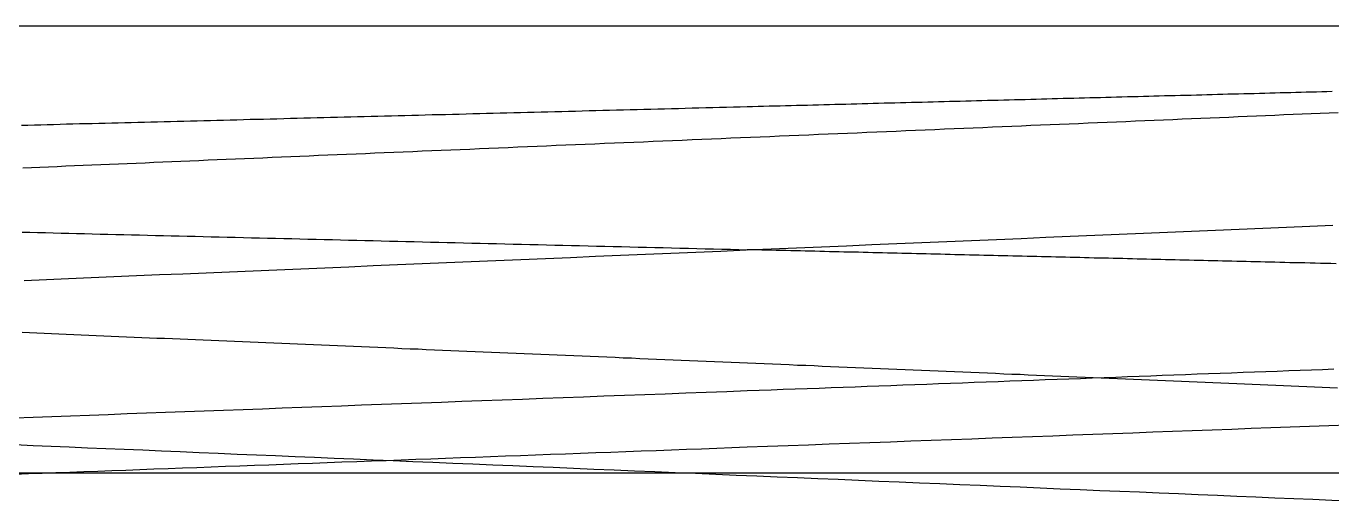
# Model space of a CAD drawing. Header units: millimetres. Extents: x 0 to 36.4, y -3.4 to 62.
# Drawn here: x 31.611 to 33.657, y 59.976 to 60.719 of the extents above; entities that cross this region are included whole.
import ezdxf

# ---------------------------------------------------------------- set-up
doc = ezdxf.new("R2010")
doc.units = ezdxf.units.MM

msp = doc.modelspace()

# ---------------------------------------------------------------- linework, layer by layer
at = {"color": 7, "linetype": 'Continuous'}
for p, q in [((32.7406, 60.7192), (29.9906, 60.7192)), ((35.4906, 60.7192), (32.7406, 60.7192)), ((33.3531, 60.6087), (33.3447, 60.6084)), ((33.3615, 60.6089), (33.3531, 60.6087)), ((33.3698, 60.6091), (33.3615, 60.6089)), ((33.3781, 60.6093), (33.3698, 60.6091)), ((33.3865, 60.6095), (33.3781, 60.6093)), ((33.3948, 60.6098), (33.3865, 60.6095)), ((33.4031, 60.61), (33.3948, 60.6098)), ((33.4114, 60.6102), (33.4031, 60.61)), ((33.4197, 60.6104), (33.4114, 60.6102)), ((33.428, 60.6106), (33.4197, 60.6104)), ((33.4363, 60.6108), (33.428, 60.6106)), ((33.4446, 60.6111), (33.4363, 60.6108)), ((33.4529, 60.6113), (33.4446, 60.6111)), ((33.4611, 60.6115), (33.4529, 60.6113)), ((33.4694, 60.6117), (33.4611, 60.6115)), ((33.4777, 60.6119), (33.4694, 60.6117)), ((33.4859, 60.6121), (33.4777, 60.6119)), ((33.4941, 60.6124), (33.4859, 60.6121)), ((33.5024, 60.6126), (33.4941, 60.6124)), ((33.5106, 60.6128), (33.5024, 60.6126)), ((33.5188, 60.613), (33.5106, 60.6128)), ((33.527, 60.6132), (33.5188, 60.613)), ((33.5352, 60.6134), (33.527, 60.6132)), ((33.5434, 60.6137), (33.5352, 60.6134)), ((33.5516, 60.6139), (33.5434, 60.6137)), ((33.5598, 60.6141), (33.5516, 60.6139)), ((33.5679, 60.6143), (33.5598, 60.6141)), ((33.5761, 60.6145), (33.5679, 60.6143)), ((33.5842, 60.6147), (33.5761, 60.6145)), ((33.5924, 60.6149), (33.5842, 60.6147)), ((33.6005, 60.6152), (33.5924, 60.6149)), ((33.6086, 60.6154), (33.6005, 60.6152)), ((33.6168, 60.6156), (33.6086, 60.6154)), ((33.6249, 60.6158), (33.6168, 60.6156)), ((33.633, 60.616), (33.6249, 60.6158)), ((33.641, 60.6162), (33.633, 60.616)), ((33.6491, 60.6164), (33.641, 60.6162)), ((33.6572, 60.6166), (33.6491, 60.6164)), ((32.5574, 60.588), (32.5467, 60.5877)), ((32.5682, 60.5882), (32.5574, 60.588)), ((32.5789, 60.5885), (32.5682, 60.5882)), ((32.5897, 60.5888), (32.5789, 60.5885)), ((32.6005, 60.5891), (32.5897, 60.5888)), ((32.6112, 60.5893), (32.6005, 60.5891)), ((32.622, 60.5896), (32.6112, 60.5893)), ((32.6328, 60.5899), (32.622, 60.5896)), ((32.6436, 60.5902), (32.6328, 60.5899)), ((32.6543, 60.5905), (32.6436, 60.5902)), ((32.6651, 60.5907), (32.6543, 60.5905)), ((32.6759, 60.591), (32.6651, 60.5907)), ((32.6867, 60.5913), (32.6759, 60.591)), ((32.6975, 60.5916), (32.6867, 60.5913)), ((32.7082, 60.5919), (32.6975, 60.5916)), ((32.719, 60.5921), (32.7082, 60.5919)), ((32.7298, 60.5924), (32.719, 60.5921)), ((32.7406, 60.5927), (32.7298, 60.5924)), ((32.7492, 60.5929), (32.7406, 60.5927)), ((32.7578, 60.5931), (32.7492, 60.5929)), ((32.7664, 60.5934), (32.7578, 60.5931)), ((32.775, 60.5936), (32.7664, 60.5934)), ((32.7836, 60.5938), (32.775, 60.5936)), ((32.7922, 60.594), (32.7836, 60.5938)), ((32.8008, 60.5943), (32.7922, 60.594)), ((32.8094, 60.5945), (32.8008, 60.5943)), ((32.818, 60.5947), (32.8094, 60.5945)), ((32.8266, 60.5949), (32.818, 60.5947)), ((32.8352, 60.5951), (32.8266, 60.5949)), ((32.8437, 60.5954), (32.8352, 60.5951)), ((32.8523, 60.5956), (32.8437, 60.5954)), ((32.8609, 60.5958), (32.8523, 60.5956)), ((32.8695, 60.596), (32.8609, 60.5958)), ((32.8781, 60.5963), (32.8695, 60.596)), ((32.8866, 60.5965), (32.8781, 60.5963)), ((32.8952, 60.5967), (32.8866, 60.5965)), ((32.9038, 60.5969), (32.8952, 60.5967)), ((32.9123, 60.5972), (32.9038, 60.5969)), ((32.9209, 60.5974), (32.9123, 60.5972)), ((32.9295, 60.5976), (32.9209, 60.5974)), ((32.938, 60.5978), (32.9295, 60.5976)), ((32.9466, 60.598), (32.938, 60.5978)), ((32.9551, 60.5983), (32.9466, 60.598)), ((32.9637, 60.5985), (32.9551, 60.5983)), ((32.9722, 60.5987), (32.9637, 60.5985)), ((32.9808, 60.5989), (32.9722, 60.5987)), ((32.9893, 60.5992), (32.9808, 60.5989)), ((32.9979, 60.5994), (32.9893, 60.5992)), ((33.0064, 60.5996), (32.9979, 60.5994)), ((33.0149, 60.5998), (33.0064, 60.5996)), ((33.0235, 60.6), (33.0149, 60.5998)), ((33.032, 60.6003), (33.0235, 60.6)), ((33.0405, 60.6005), (33.032, 60.6003)), ((33.0491, 60.6007), (33.0405, 60.6005)), ((33.0576, 60.6009), (33.0491, 60.6007)), ((33.0661, 60.6012), (33.0576, 60.6009)), ((33.0746, 60.6014), (33.0661, 60.6012)), ((33.0831, 60.6016), (33.0746, 60.6014)), ((33.0916, 60.6018), (33.0831, 60.6016)), ((33.1001, 60.602), (33.0916, 60.6018)), ((33.1086, 60.6023), (33.1001, 60.602)), ((33.1171, 60.6025), (33.1086, 60.6023)), ((33.1256, 60.6027), (33.1171, 60.6025)), ((33.1341, 60.6029), (33.1256, 60.6027)), ((33.1426, 60.6031), (33.1341, 60.6029)), ((33.151, 60.6034), (33.1426, 60.6031)), ((33.1595, 60.6036), (33.151, 60.6034)), ((33.168, 60.6038), (33.1595, 60.6036)), ((33.1764, 60.604), (33.168, 60.6038)), ((33.1849, 60.6043), (33.1764, 60.604)), ((33.1933, 60.6045), (33.1849, 60.6043)), ((33.2018, 60.6047), (33.1933, 60.6045)), ((33.2102, 60.6049), (33.2018, 60.6047)), ((33.2187, 60.6051), (33.2102, 60.6049)), ((33.2271, 60.6054), (33.2187, 60.6051)), ((33.2356, 60.6056), (33.2271, 60.6054)), ((33.244, 60.6058), (33.2356, 60.6056)), ((33.2524, 60.606), (33.244, 60.6058)), ((33.2608, 60.6062), (33.2524, 60.606)), ((33.2692, 60.6065), (33.2608, 60.6062)), ((33.2777, 60.6067), (33.2692, 60.6065)), ((33.2861, 60.6069), (33.2777, 60.6067)), ((33.2945, 60.6071), (33.2861, 60.6069)), ((33.3029, 60.6073), (33.2945, 60.6071)), ((33.3112, 60.6076), (33.3029, 60.6073)), ((33.3196, 60.6078), (33.3112, 60.6076)), ((33.328, 60.608), (33.3196, 60.6078)), ((33.3364, 60.6082), (33.328, 60.608)), ((33.3447, 60.6084), (33.3364, 60.6082)), ((31.7653, 60.5676), (31.7551, 60.5674)), ((31.7755, 60.5679), (31.7653, 60.5676)), ((31.7858, 60.5682), (31.7755, 60.5679)), ((31.796, 60.5684), (31.7858, 60.5682)), ((31.8063, 60.5687), (31.796, 60.5684)), ((31.8166, 60.5689), (31.8063, 60.5687)), ((31.8269, 60.5692), (31.8166, 60.5689)), ((31.8372, 60.5695), (31.8269, 60.5692)), ((31.8475, 60.5697), (31.8372, 60.5695)), ((31.8579, 60.57), (31.8475, 60.5697)), ((31.8682, 60.5703), (31.8579, 60.57)), ((31.8786, 60.5705), (31.8682, 60.5703)), ((31.889, 60.5708), (31.8786, 60.5705)), ((31.8994, 60.5711), (31.889, 60.5708)), ((31.9098, 60.5713), (31.8994, 60.5711)), ((31.9202, 60.5716), (31.9098, 60.5713)), ((31.9306, 60.5719), (31.9202, 60.5716)), ((31.941, 60.5721), (31.9306, 60.5719)), ((31.9515, 60.5724), (31.941, 60.5721)), ((31.9619, 60.5727), (31.9515, 60.5724)), ((31.9724, 60.5729), (31.9619, 60.5727)), ((31.9828, 60.5732), (31.9724, 60.5729)), ((31.9933, 60.5735), (31.9828, 60.5732)), ((32.0038, 60.5737), (31.9933, 60.5735)), ((32.0143, 60.574), (32.0038, 60.5737)), ((32.0248, 60.5743), (32.0143, 60.574)), ((32.0353, 60.5745), (32.0248, 60.5743)), ((32.0458, 60.5748), (32.0353, 60.5745)), ((32.0563, 60.5751), (32.0458, 60.5748)), ((32.0668, 60.5753), (32.0563, 60.5751)), ((32.0774, 60.5756), (32.0668, 60.5753)), ((32.0879, 60.5759), (32.0774, 60.5756)), ((32.0984, 60.5761), (32.0879, 60.5759)), ((32.109, 60.5764), (32.0984, 60.5761)), ((32.1196, 60.5767), (32.109, 60.5764)), ((32.1301, 60.577), (32.1196, 60.5767)), ((32.1407, 60.5772), (32.1301, 60.577)), ((32.1513, 60.5775), (32.1407, 60.5772)), ((32.1619, 60.5778), (32.1513, 60.5775)), ((32.1725, 60.578), (32.1619, 60.5778)), ((32.1831, 60.5783), (32.1725, 60.578)), ((32.1937, 60.5786), (32.1831, 60.5783)), ((32.2043, 60.5789), (32.1937, 60.5786)), ((32.2149, 60.5791), (32.2043, 60.5789)), ((32.2256, 60.5794), (32.2149, 60.5791)), ((32.2362, 60.5797), (32.2256, 60.5794)), ((32.2468, 60.58), (32.2362, 60.5797)), ((32.2575, 60.5802), (32.2468, 60.58)), ((32.2681, 60.5805), (32.2575, 60.5802)), ((32.2788, 60.5808), (32.2681, 60.5805)), ((32.2895, 60.581), (32.2788, 60.5808)), ((32.3001, 60.5813), (32.2895, 60.581)), ((32.3108, 60.5816), (32.3001, 60.5813)), ((32.3215, 60.5819), (32.3108, 60.5816)), ((32.3322, 60.5821), (32.3215, 60.5819)), ((32.3428, 60.5824), (32.3322, 60.5821)), ((32.3535, 60.5827), (32.3428, 60.5824)), ((32.3642, 60.583), (32.3535, 60.5827)), ((32.3749, 60.5832), (32.3642, 60.583)), ((32.3856, 60.5835), (32.3749, 60.5832)), ((32.3963, 60.5838), (32.3856, 60.5835)), ((32.4071, 60.5841), (32.3963, 60.5838)), ((32.4178, 60.5844), (32.4071, 60.5841)), ((32.4285, 60.5846), (32.4178, 60.5844)), ((32.4392, 60.5849), (32.4285, 60.5846)), ((32.45, 60.5852), (32.4392, 60.5849)), ((32.4607, 60.5855), (32.45, 60.5852)), ((32.4714, 60.5857), (32.4607, 60.5855)), ((32.4822, 60.586), (32.4714, 60.5857)), ((32.4929, 60.5863), (32.4822, 60.586)), ((32.5036, 60.5866), (32.4929, 60.5863)), ((32.5144, 60.5868), (32.5036, 60.5866)), ((32.5251, 60.5871), (32.5144, 60.5868)), ((32.5359, 60.5874), (32.5251, 60.5871)), ((32.5467, 60.5877), (32.5359, 60.5874)), ((33.2898, 60.5677), (33.2749, 60.567)), ((33.3046, 60.5683), (33.2898, 60.5677)), ((33.3194, 60.5689), (33.3046, 60.5683)), ((33.3342, 60.5695), (33.3194, 60.5689)), ((33.349, 60.5702), (33.3342, 60.5695)), ((33.3638, 60.5708), (33.349, 60.5702)), ((33.3785, 60.5714), (33.3638, 60.5708)), ((33.3932, 60.572), (33.3785, 60.5714)), ((33.4079, 60.5726), (33.3932, 60.572)), ((33.4225, 60.5733), (33.4079, 60.5726)), ((33.4371, 60.5739), (33.4225, 60.5733)), ((33.4517, 60.5745), (33.4371, 60.5739)), ((33.4663, 60.5751), (33.4517, 60.5745)), ((33.4808, 60.5757), (33.4663, 60.5751)), ((33.4953, 60.5763), (33.4808, 60.5757)), ((33.5098, 60.5769), (33.4953, 60.5763)), ((33.5242, 60.5775), (33.5098, 60.5769)), ((33.5386, 60.5781), (33.5242, 60.5775)), ((33.553, 60.5787), (33.5386, 60.5781)), ((33.5674, 60.5794), (33.553, 60.5787)), ((33.5817, 60.58), (33.5674, 60.5794)), ((33.596, 60.5806), (33.5817, 60.58)), ((33.6102, 60.5812), (33.596, 60.5806)), ((33.6244, 60.5818), (33.6102, 60.5812)), ((33.6386, 60.5824), (33.6244, 60.5818)), ((33.6527, 60.5829), (33.6386, 60.5824)), ((33.6668, 60.5835), (33.6527, 60.5829)), ((31.6136, 60.5638), (31.6036, 60.5636)), ((31.6236, 60.5641), (31.6136, 60.5638)), ((31.6337, 60.5643), (31.6236, 60.5641)), ((31.6437, 60.5646), (31.6337, 60.5643)), ((31.6537, 60.5648), (31.6437, 60.5646)), ((31.6638, 60.5651), (31.6537, 60.5648)), ((31.6739, 60.5654), (31.6638, 60.5651)), ((31.684, 60.5656), (31.6739, 60.5654)), ((31.6941, 60.5659), (31.684, 60.5656)), ((31.7042, 60.5661), (31.6941, 60.5659)), ((31.7144, 60.5664), (31.7042, 60.5661)), ((31.7245, 60.5666), (31.7144, 60.5664)), ((31.7347, 60.5669), (31.7245, 60.5666)), ((31.7449, 60.5671), (31.7347, 60.5669)), ((31.7551, 60.5674), (31.7449, 60.5671)), ((32.8066, 60.5473), (32.7913, 60.5467)), ((32.8218, 60.548), (32.8066, 60.5473)), ((32.8371, 60.5486), (32.8218, 60.548)), ((32.8523, 60.5492), (32.8371, 60.5486)), ((32.8675, 60.5499), (32.8523, 60.5492)), ((32.8827, 60.5505), (32.8675, 60.5499)), ((32.898, 60.5512), (32.8827, 60.5505)), ((32.9132, 60.5518), (32.898, 60.5512)), ((32.9284, 60.5525), (32.9132, 60.5518)), ((32.9436, 60.5531), (32.9284, 60.5525)), ((32.9588, 60.5537), (32.9436, 60.5531)), ((32.974, 60.5544), (32.9588, 60.5537)), ((32.9891, 60.555), (32.974, 60.5544)), ((33.0043, 60.5556), (32.9891, 60.555)), ((33.0194, 60.5563), (33.0043, 60.5556)), ((33.0346, 60.5569), (33.0194, 60.5563)), ((33.0497, 60.5576), (33.0346, 60.5569)), ((33.0648, 60.5582), (33.0497, 60.5576)), ((33.0799, 60.5588), (33.0648, 60.5582)), ((33.095, 60.5595), (33.0799, 60.5588)), ((33.1101, 60.5601), (33.095, 60.5595)), ((33.1252, 60.5607), (33.1101, 60.5601)), ((33.1402, 60.5614), (33.1252, 60.5607)), ((33.1553, 60.562), (33.1402, 60.5614)), ((33.1703, 60.5626), (33.1553, 60.562)), ((33.1853, 60.5633), (33.1703, 60.5626)), ((33.2003, 60.5639), (33.1853, 60.5633)), ((33.2152, 60.5645), (33.2003, 60.5639)), ((33.2302, 60.5652), (33.2152, 60.5645)), ((33.2451, 60.5658), (33.2302, 60.5652)), ((33.26, 60.5664), (33.2451, 60.5658)), ((33.2749, 60.567), (33.26, 60.5664)), ((32.321, 60.5269), (32.306, 60.5262)), ((32.336, 60.5275), (32.321, 60.5269)), ((32.3511, 60.5281), (32.336, 60.5275)), ((32.3661, 60.5288), (32.3511, 60.5281)), ((32.3812, 60.5294), (32.3661, 60.5288)), ((32.3962, 60.53), (32.3812, 60.5294)), ((32.4113, 60.5307), (32.3962, 60.53)), ((32.4264, 60.5313), (32.4113, 60.5307)), ((32.4415, 60.532), (32.4264, 60.5313)), ((32.4567, 60.5326), (32.4415, 60.532)), ((32.4718, 60.5332), (32.4567, 60.5326)), ((32.487, 60.5339), (32.4718, 60.5332)), ((32.5021, 60.5345), (32.487, 60.5339)), ((32.5173, 60.5351), (32.5021, 60.5345)), ((32.5325, 60.5358), (32.5173, 60.5351)), ((32.5476, 60.5364), (32.5325, 60.5358)), ((32.5628, 60.5371), (32.5476, 60.5364)), ((32.578, 60.5377), (32.5628, 60.5371)), ((32.5933, 60.5383), (32.578, 60.5377)), ((32.6085, 60.539), (32.5933, 60.5383)), ((32.6237, 60.5396), (32.6085, 60.539)), ((32.6389, 60.5403), (32.6237, 60.5396)), ((32.6542, 60.5409), (32.6389, 60.5403)), ((32.6694, 60.5415), (32.6542, 60.5409)), ((32.6846, 60.5422), (32.6694, 60.5415)), ((32.6999, 60.5428), (32.6846, 60.5422)), ((32.7151, 60.5435), (32.6999, 60.5428)), ((32.7304, 60.5441), (32.7151, 60.5435)), ((32.7456, 60.5448), (32.7304, 60.5441)), ((32.7608, 60.5454), (32.7456, 60.5448)), ((32.7761, 60.546), (32.7608, 60.5454)), ((32.7913, 60.5467), (32.7761, 60.546)), ((31.8391, 60.5066), (31.825, 60.506)), ((31.8532, 60.5072), (31.8391, 60.5066)), ((31.8674, 60.5078), (31.8532, 60.5072)), ((31.8815, 60.5084), (31.8674, 60.5078)), ((31.8958, 60.509), (31.8815, 60.5084)), ((31.91, 60.5096), (31.8958, 60.509)), ((31.9243, 60.5102), (31.91, 60.5096)), ((31.9386, 60.5108), (31.9243, 60.5102)), ((31.953, 60.5114), (31.9386, 60.5108)), ((31.9674, 60.512), (31.953, 60.5114)), ((31.9818, 60.5126), (31.9674, 60.512)), ((31.9963, 60.5132), (31.9818, 60.5126)), ((32.0108, 60.5138), (31.9963, 60.5132)), ((32.0253, 60.5144), (32.0108, 60.5138)), ((32.0398, 60.515), (32.0253, 60.5144)), ((32.0544, 60.5157), (32.0398, 60.515)), ((32.069, 60.5163), (32.0544, 60.5157)), ((32.0836, 60.5169), (32.069, 60.5163)), ((32.0983, 60.5175), (32.0836, 60.5169)), ((32.113, 60.5181), (32.0983, 60.5175)), ((32.1277, 60.5187), (32.113, 60.5181)), ((32.1424, 60.5194), (32.1277, 60.5187)), ((32.1572, 60.52), (32.1424, 60.5194)), ((32.172, 60.5206), (32.1572, 60.52)), ((32.1868, 60.5212), (32.172, 60.5206)), ((32.2016, 60.5219), (32.1868, 60.5212)), ((32.2165, 60.5225), (32.2016, 60.5219)), ((32.2314, 60.5231), (32.2165, 60.5225)), ((32.2463, 60.5237), (32.2314, 60.5231)), ((32.2612, 60.5244), (32.2463, 60.5237)), ((32.2761, 60.525), (32.2612, 60.5244)), ((32.2911, 60.5256), (32.2761, 60.525)), ((32.306, 60.5262), (32.2911, 60.5256)), ((31.6189, 60.4973), (31.6055, 60.4968)), ((31.6324, 60.4979), (31.6189, 60.4973)), ((31.6458, 60.4985), (31.6324, 60.4979)), ((31.6594, 60.499), (31.6458, 60.4985)), ((31.6729, 60.4996), (31.6594, 60.499)), ((31.6866, 60.5002), (31.6729, 60.4996)), ((31.7002, 60.5007), (31.6866, 60.5002)), ((31.7139, 60.5013), (31.7002, 60.5007)), ((31.7277, 60.5019), (31.7139, 60.5013)), ((31.7415, 60.5025), (31.7277, 60.5019)), ((31.7553, 60.5031), (31.7415, 60.5025)), ((31.7692, 60.5036), (31.7553, 60.5031)), ((31.7831, 60.5042), (31.7692, 60.5036)), ((31.797, 60.5048), (31.7831, 60.5042)), ((31.811, 60.5054), (31.797, 60.5048)), ((31.825, 60.506), (31.811, 60.5054)), ((33.6222, 60.4053), (33.5856, 60.4037)), ((33.6585, 60.4068), (33.6222, 60.4053)), ((31.6045, 60.3966), (31.6167, 60.3963)), ((31.6167, 60.3963), (31.6288, 60.396)), ((31.6288, 60.396), (31.641, 60.3957)), ((31.641, 60.3957), (31.6532, 60.3954)), ((31.6532, 60.3954), (31.6654, 60.3951)), ((31.6654, 60.3951), (31.6776, 60.3948)), ((31.6776, 60.3948), (31.6899, 60.3945)), ((31.6899, 60.3945), (31.7021, 60.3942)), ((31.7021, 60.3942), (31.7144, 60.3939)), ((31.7144, 60.3939), (31.7267, 60.3936)), ((31.7267, 60.3936), (31.739, 60.3933)), ((31.739, 60.3933), (31.7514, 60.393)), ((31.7514, 60.393), (31.7637, 60.3927)), ((31.7637, 60.3927), (31.7761, 60.3924)), ((31.7761, 60.3924), (31.7885, 60.3921)), ((31.7885, 60.3921), (31.8009, 60.3918)), ((31.8009, 60.3918), (31.8133, 60.3915)), ((31.8133, 60.3915), (31.8258, 60.3912)), ((31.8258, 60.3912), (31.8382, 60.3909)), ((31.8382, 60.3909), (31.8507, 60.3906)), ((31.8507, 60.3906), (31.8632, 60.3903)), ((31.8632, 60.3903), (31.8757, 60.39)), ((31.8757, 60.39), (31.8882, 60.3897)), ((31.8882, 60.3897), (31.9008, 60.3894)), ((31.9008, 60.3894), (31.9133, 60.3891)), ((31.9133, 60.3891), (31.9259, 60.3888)), ((31.9259, 60.3888), (31.9385, 60.3885)), ((31.9385, 60.3885), (31.9511, 60.3881)), ((31.9511, 60.3881), (31.9637, 60.3878)), ((31.9637, 60.3878), (31.9763, 60.3875)), ((31.9763, 60.3875), (31.9889, 60.3872)), ((31.9889, 60.3872), (32.0016, 60.3869)), ((32.0016, 60.3869), (32.0143, 60.3866)), ((32.0143, 60.3866), (32.0269, 60.3863)), ((32.0269, 60.3863), (32.0396, 60.386)), ((32.0396, 60.386), (32.0524, 60.3857)), ((32.0524, 60.3857), (32.0651, 60.3854)), ((32.0651, 60.3854), (32.0778, 60.3851)), ((32.0778, 60.3851), (32.0906, 60.3848)), ((32.0906, 60.3848), (32.1033, 60.3844)), ((32.1033, 60.3844), (32.1161, 60.3841)), ((32.1161, 60.3841), (32.1289, 60.3838)), ((32.1289, 60.3838), (32.1417, 60.3835)), ((32.1417, 60.3835), (32.1545, 60.3832)), ((33.1311, 60.3846), (33.0923, 60.383)), ((33.1699, 60.3862), (33.1311, 60.3846)), ((33.2085, 60.3879), (33.1699, 60.3862)), ((33.247, 60.3895), (33.2085, 60.3879)), ((33.2854, 60.3911), (33.247, 60.3895)), ((33.3236, 60.3927), (33.2854, 60.3911)), ((33.3616, 60.3943), (33.3236, 60.3927)), ((33.3995, 60.3959), (33.3616, 60.3943)), ((33.4371, 60.3975), (33.3995, 60.3959)), ((33.4746, 60.3991), (33.4371, 60.3975)), ((33.5118, 60.4006), (33.4746, 60.3991)), ((33.5488, 60.4022), (33.5118, 60.4006)), ((33.5856, 60.4037), (33.5488, 60.4022)), ((32.1545, 60.3832), (32.1673, 60.3829)), ((32.1673, 60.3829), (32.1801, 60.3826)), ((32.1801, 60.3826), (32.193, 60.3823)), ((32.193, 60.3823), (32.2058, 60.382)), ((32.2058, 60.382), (32.2187, 60.3816)), ((32.2187, 60.3816), (32.2316, 60.3813)), ((32.2316, 60.3813), (32.2445, 60.381)), ((32.2445, 60.381), (32.2574, 60.3807)), ((32.2574, 60.3807), (32.2703, 60.3804)), ((32.2703, 60.3804), (32.2832, 60.3801)), ((32.2832, 60.3801), (32.2961, 60.3798)), ((32.2961, 60.3798), (32.3091, 60.3795)), ((32.3091, 60.3795), (32.322, 60.3791)), ((32.322, 60.3791), (32.335, 60.3788)), ((32.335, 60.3788), (32.348, 60.3785)), ((32.348, 60.3785), (32.3609, 60.3782)), ((32.3609, 60.3782), (32.3739, 60.3779)), ((32.3739, 60.3779), (32.3869, 60.3776)), ((32.3869, 60.3776), (32.3999, 60.3773)), ((32.3999, 60.3773), (32.413, 60.3769)), ((32.413, 60.3769), (32.426, 60.3766)), ((32.426, 60.3766), (32.439, 60.3763)), ((32.439, 60.3763), (32.452, 60.376)), ((32.452, 60.376), (32.4651, 60.3757)), ((32.4651, 60.3757), (32.4781, 60.3754)), ((32.4781, 60.3754), (32.4912, 60.3751)), ((32.4912, 60.3751), (32.5043, 60.3747)), ((32.5043, 60.3747), (32.5174, 60.3744)), ((32.5174, 60.3744), (32.5304, 60.3741)), ((32.5304, 60.3741), (32.5435, 60.3738)), ((32.5435, 60.3738), (32.5566, 60.3735)), ((32.5566, 60.3735), (32.5697, 60.3732)), ((32.5697, 60.3732), (32.5828, 60.3728)), ((32.6209, 60.3631), (32.5815, 60.3615)), ((32.5828, 60.3728), (32.596, 60.3725)), ((32.596, 60.3725), (32.6091, 60.3722)), ((32.6091, 60.3722), (32.6222, 60.3719)), ((32.6602, 60.3648), (32.6209, 60.3631)), ((32.6222, 60.3719), (32.6353, 60.3716)), ((32.6353, 60.3716), (32.6485, 60.3713)), ((32.6485, 60.3713), (32.6616, 60.3709)), ((32.6996, 60.3664), (32.6602, 60.3648)), ((32.6616, 60.3709), (32.6748, 60.3706)), ((32.6748, 60.3706), (32.6879, 60.3703)), ((32.6879, 60.3703), (32.7011, 60.37)), ((32.739, 60.3681), (32.6996, 60.3664)), ((32.7011, 60.37), (32.7143, 60.3697)), ((32.7143, 60.3697), (32.7274, 60.3694)), ((32.7274, 60.3694), (32.7406, 60.369)), ((32.7784, 60.3697), (32.739, 60.3681)), ((32.7482, 60.3689), (32.7406, 60.369)), ((32.7558, 60.3687), (32.7482, 60.3689)), ((32.7634, 60.3685), (32.7558, 60.3687)), ((32.7709, 60.3683), (32.7634, 60.3685)), ((32.7785, 60.3681), (32.7709, 60.3683)), ((32.8178, 60.3714), (32.7784, 60.3697)), ((32.7861, 60.3679), (32.7785, 60.3681)), ((32.7937, 60.3678), (32.7861, 60.3679)), ((32.8013, 60.3676), (32.7937, 60.3678)), ((32.8089, 60.3674), (32.8013, 60.3676)), ((32.8165, 60.3672), (32.8089, 60.3674)), ((32.824, 60.367), (32.8165, 60.3672)), ((32.8572, 60.3731), (32.8178, 60.3714)), ((32.8316, 60.3669), (32.824, 60.367)), ((32.8392, 60.3667), (32.8316, 60.3669)), ((32.8468, 60.3665), (32.8392, 60.3667)), ((32.8544, 60.3663), (32.8468, 60.3665)), ((32.8619, 60.3661), (32.8544, 60.3663)), ((32.8965, 60.3747), (32.8572, 60.3731)), ((32.8695, 60.3659), (32.8619, 60.3661)), ((32.8771, 60.3658), (32.8695, 60.3659)), ((32.8847, 60.3656), (32.8771, 60.3658)), ((32.8923, 60.3654), (32.8847, 60.3656)), ((32.8998, 60.3652), (32.8923, 60.3654)), ((32.9358, 60.3764), (32.8965, 60.3747)), ((32.9074, 60.365), (32.8998, 60.3652)), ((32.915, 60.3649), (32.9074, 60.365)), ((32.9226, 60.3647), (32.915, 60.3649)), ((32.9301, 60.3645), (32.9226, 60.3647)), ((32.9377, 60.3643), (32.9301, 60.3645)), ((32.975, 60.378), (32.9358, 60.3764)), ((32.9453, 60.3641), (32.9377, 60.3643)), ((32.9528, 60.3639), (32.9453, 60.3641)), ((32.9604, 60.3638), (32.9528, 60.3639)), ((32.968, 60.3636), (32.9604, 60.3638)), ((32.9755, 60.3634), (32.968, 60.3636)), ((33.0142, 60.3797), (32.975, 60.378)), ((32.9831, 60.3632), (32.9755, 60.3634)), ((32.9907, 60.363), (32.9831, 60.3632)), ((32.9982, 60.3629), (32.9907, 60.363)), ((33.0058, 60.3627), (32.9982, 60.3629)), ((33.0533, 60.3813), (33.0142, 60.3797)), ((33.0923, 60.383), (33.0533, 60.3813)), ((32.1546, 60.3435), (32.1165, 60.3419)), ((32.1927, 60.3451), (32.1546, 60.3435)), ((32.2311, 60.3467), (32.1927, 60.3451)), ((32.2696, 60.3483), (32.2311, 60.3467)), ((32.3082, 60.35), (32.2696, 60.3483)), ((32.347, 60.3516), (32.3082, 60.35)), ((32.3858, 60.3532), (32.347, 60.3516)), ((32.4248, 60.3549), (32.3858, 60.3532)), ((32.4639, 60.3565), (32.4248, 60.3549)), ((32.503, 60.3582), (32.4639, 60.3565)), ((32.5423, 60.3598), (32.503, 60.3582)), ((32.5815, 60.3615), (32.5423, 60.3598)), ((33.0134, 60.3625), (33.0058, 60.3627)), ((33.0209, 60.3623), (33.0134, 60.3625)), ((33.0285, 60.3621), (33.0209, 60.3623)), ((33.036, 60.362), (33.0285, 60.3621)), ((33.0436, 60.3618), (33.036, 60.362)), ((33.0511, 60.3616), (33.0436, 60.3618)), ((33.0587, 60.3614), (33.0511, 60.3616)), ((33.0662, 60.3612), (33.0587, 60.3614)), ((33.0738, 60.3611), (33.0662, 60.3612)), ((33.0813, 60.3609), (33.0738, 60.3611)), ((33.0889, 60.3607), (33.0813, 60.3609)), ((33.0964, 60.3605), (33.0889, 60.3607)), ((33.104, 60.3603), (33.0964, 60.3605)), ((33.1115, 60.3601), (33.104, 60.3603)), ((33.119, 60.36), (33.1115, 60.3601)), ((33.1266, 60.3598), (33.119, 60.36)), ((33.1341, 60.3596), (33.1266, 60.3598)), ((33.1416, 60.3594), (33.1341, 60.3596)), ((33.1492, 60.3592), (33.1416, 60.3594)), ((33.1567, 60.3591), (33.1492, 60.3592)), ((33.1642, 60.3589), (33.1567, 60.3591)), ((33.1717, 60.3587), (33.1642, 60.3589)), ((33.1793, 60.3585), (33.1717, 60.3587)), ((33.1868, 60.3583), (33.1793, 60.3585)), ((33.1943, 60.3582), (33.1868, 60.3583)), ((33.2018, 60.358), (33.1943, 60.3582)), ((33.2093, 60.3578), (33.2018, 60.358)), ((33.2168, 60.3576), (33.2093, 60.3578)), ((33.2244, 60.3575), (33.2168, 60.3576)), ((33.2319, 60.3573), (33.2244, 60.3575)), ((33.2394, 60.3571), (33.2319, 60.3573)), ((33.2469, 60.3569), (33.2394, 60.3571)), ((33.2544, 60.3567), (33.2469, 60.3569)), ((33.2619, 60.3566), (33.2544, 60.3567)), ((33.2694, 60.3564), (33.2619, 60.3566)), ((33.2768, 60.3562), (33.2694, 60.3564)), ((33.2843, 60.356), (33.2768, 60.3562)), ((33.2918, 60.3558), (33.2843, 60.356)), ((33.2993, 60.3557), (33.2918, 60.3558)), ((33.3068, 60.3555), (33.2993, 60.3557)), ((33.3143, 60.3553), (33.3068, 60.3555)), ((33.3217, 60.3551), (33.3143, 60.3553)), ((33.3292, 60.355), (33.3217, 60.3551)), ((33.3367, 60.3548), (33.3292, 60.355)), ((33.3442, 60.3546), (33.3367, 60.3548)), ((33.3516, 60.3544), (33.3442, 60.3546)), ((33.3591, 60.3542), (33.3516, 60.3544)), ((33.3665, 60.3541), (33.3591, 60.3542)), ((33.374, 60.3539), (33.3665, 60.3541)), ((33.3815, 60.3537), (33.374, 60.3539)), ((33.3889, 60.3535), (33.3815, 60.3537)), ((33.3963, 60.3534), (33.3889, 60.3535)), ((33.4038, 60.3532), (33.3963, 60.3534)), ((33.4112, 60.353), (33.4038, 60.3532)), ((33.4187, 60.3528), (33.4112, 60.353)), ((33.4261, 60.3526), (33.4187, 60.3528)), ((33.4335, 60.3525), (33.4261, 60.3526)), ((33.441, 60.3523), (33.4335, 60.3525)), ((33.4484, 60.3521), (33.441, 60.3523)), ((33.4558, 60.3519), (33.4484, 60.3521)), ((33.4632, 60.3518), (33.4558, 60.3519)), ((33.4706, 60.3516), (33.4632, 60.3518)), ((33.4781, 60.3514), (33.4706, 60.3516)), ((33.4855, 60.3512), (33.4781, 60.3514)), ((33.4929, 60.3511), (33.4855, 60.3512)), ((33.5003, 60.3509), (33.4929, 60.3511)), ((33.5077, 60.3507), (33.5003, 60.3509)), ((33.5151, 60.3505), (33.5077, 60.3507)), ((33.5225, 60.3504), (33.5151, 60.3505)), ((33.5298, 60.3502), (33.5225, 60.3504)), ((33.5373, 60.35), (33.5298, 60.3502)), ((33.5448, 60.3498), (33.5373, 60.35)), ((33.5523, 60.3496), (33.5448, 60.3498)), ((33.5599, 60.3495), (33.5523, 60.3496)), ((33.5676, 60.3493), (33.5599, 60.3495)), ((33.5753, 60.3491), (33.5676, 60.3493)), ((33.5831, 60.3489), (33.5753, 60.3491)), ((33.5909, 60.3487), (33.5831, 60.3489)), ((33.5988, 60.3485), (33.5909, 60.3487)), ((33.6067, 60.3484), (33.5988, 60.3485)), ((33.6147, 60.3482), (33.6067, 60.3484)), ((33.6228, 60.348), (33.6147, 60.3482)), ((33.6309, 60.3478), (33.6228, 60.348)), ((33.639, 60.3476), (33.6309, 60.3478)), ((33.6473, 60.3474), (33.639, 60.3476)), ((33.6555, 60.3472), (33.6473, 60.3474)), ((33.6638, 60.347), (33.6555, 60.3472)), ((31.6773, 60.3234), (31.6424, 60.3219)), ((31.7125, 60.3249), (31.6773, 60.3234)), ((31.748, 60.3264), (31.7125, 60.3249)), ((31.7838, 60.3279), (31.748, 60.3264)), ((31.8198, 60.3294), (31.7838, 60.3279)), ((31.8561, 60.3309), (31.8198, 60.3294)), ((31.8926, 60.3325), (31.8561, 60.3309)), ((31.9294, 60.334), (31.8926, 60.3325)), ((31.9664, 60.3356), (31.9294, 60.334)), ((32.0036, 60.3371), (31.9664, 60.3356)), ((32.0411, 60.3387), (32.0036, 60.3371)), ((32.0787, 60.3403), (32.0411, 60.3387)), ((32.1165, 60.3419), (32.0787, 60.3403)), ((31.6424, 60.3219), (31.6078, 60.3205)), ((31.6043, 60.2396), (31.6158, 60.2391)), ((31.6158, 60.2391), (31.6273, 60.2386)), ((31.6273, 60.2386), (31.6389, 60.2382)), ((31.6389, 60.2382), (31.6504, 60.2377)), ((31.6504, 60.2377), (31.6621, 60.2372)), ((31.6621, 60.2372), (31.6737, 60.2367)), ((31.6737, 60.2367), (31.6854, 60.2362)), ((31.6854, 60.2362), (31.6971, 60.2357)), ((31.6971, 60.2357), (31.7088, 60.2352)), ((31.7088, 60.2352), (31.7206, 60.2347)), ((31.7206, 60.2347), (31.7324, 60.2342)), ((31.7324, 60.2342), (31.7442, 60.2337)), ((31.7442, 60.2337), (31.7561, 60.2332)), ((31.7561, 60.2332), (31.768, 60.2327)), ((31.768, 60.2327), (31.7799, 60.2322)), ((31.7799, 60.2322), (31.7918, 60.2317)), ((31.7918, 60.2317), (31.8038, 60.2312)), ((31.8038, 60.2312), (31.8158, 60.2307)), ((31.8158, 60.2307), (31.8278, 60.2302)), ((31.8278, 60.2302), (31.8399, 60.2297)), ((31.8399, 60.2297), (31.852, 60.2292)), ((31.852, 60.2292), (31.8641, 60.2287)), ((31.8641, 60.2287), (31.8762, 60.2282)), ((31.8762, 60.2282), (31.8884, 60.2276)), ((31.8884, 60.2276), (31.9006, 60.2271)), ((31.9006, 60.2271), (31.9128, 60.2266)), ((31.9128, 60.2266), (31.925, 60.2261)), ((31.925, 60.2261), (31.9373, 60.2256)), ((31.9373, 60.2256), (31.9496, 60.2251)), ((31.9496, 60.2251), (31.9619, 60.2246)), ((31.9619, 60.2246), (31.9742, 60.224)), ((31.9742, 60.224), (31.9865, 60.2235)), ((31.9865, 60.2235), (31.9989, 60.223)), ((31.9989, 60.223), (32.0113, 60.2225)), ((32.0113, 60.2225), (32.0237, 60.2219)), ((32.0237, 60.2219), (32.0362, 60.2214)), ((32.0362, 60.2214), (32.0486, 60.2209)), ((32.0486, 60.2209), (32.0611, 60.2204)), ((32.0611, 60.2204), (32.0736, 60.2198)), ((32.0736, 60.2198), (32.0861, 60.2193)), ((32.0861, 60.2193), (32.0987, 60.2188)), ((32.0987, 60.2188), (32.1112, 60.2183)), ((32.1112, 60.2183), (32.1238, 60.2177)), ((32.1238, 60.2177), (32.1364, 60.2172)), ((32.1364, 60.2172), (32.149, 60.2167)), ((32.149, 60.2167), (32.1616, 60.2161)), ((32.1616, 60.2161), (32.1743, 60.2156)), ((32.1743, 60.2156), (32.1869, 60.2151)), ((32.1869, 60.2151), (32.1996, 60.2145)), ((32.1996, 60.2145), (32.2123, 60.214)), ((32.2123, 60.214), (32.225, 60.2135)), ((32.225, 60.2135), (32.2377, 60.2129)), ((32.2377, 60.2129), (32.2504, 60.2124)), ((32.2504, 60.2124), (32.2632, 60.2119)), ((32.2632, 60.2119), (32.276, 60.2113)), ((32.276, 60.2113), (32.2887, 60.2108)), ((32.2887, 60.2108), (32.3015, 60.2103)), ((32.3015, 60.2103), (32.3143, 60.2097)), ((32.3143, 60.2097), (32.3271, 60.2092)), ((32.3271, 60.2092), (32.34, 60.2086)), ((32.34, 60.2086), (32.3528, 60.2081)), ((32.3528, 60.2081), (32.3657, 60.2076)), ((32.3657, 60.2076), (32.3785, 60.207)), ((32.3785, 60.207), (32.3914, 60.2065)), ((32.3914, 60.2065), (32.4043, 60.2059)), ((32.4043, 60.2059), (32.4172, 60.2054)), ((32.4172, 60.2054), (32.4301, 60.2048)), ((32.4301, 60.2048), (32.443, 60.2043)), ((32.443, 60.2043), (32.4559, 60.2038)), ((32.4559, 60.2038), (32.4688, 60.2032)), ((32.4688, 60.2032), (32.4818, 60.2027)), ((32.4818, 60.2027), (32.4947, 60.2021)), ((32.4947, 60.2021), (32.5076, 60.2016)), ((32.5076, 60.2016), (32.5206, 60.201)), ((32.5206, 60.201), (32.5336, 60.2005)), ((32.5336, 60.2005), (32.5465, 60.1999)), ((32.5465, 60.1999), (32.5595, 60.1994)), ((32.5595, 60.1994), (32.5725, 60.1988)), ((32.5725, 60.1988), (32.5854, 60.1983)), ((32.5854, 60.1983), (32.5984, 60.1978)), ((32.5984, 60.1978), (32.6114, 60.1972)), ((32.6114, 60.1972), (32.6244, 60.1967)), ((32.6244, 60.1967), (32.6374, 60.1961)), ((32.6374, 60.1961), (32.6504, 60.1956)), ((32.6504, 60.1956), (32.6634, 60.195)), ((32.6634, 60.195), (32.6764, 60.1945)), ((32.6764, 60.1945), (32.6894, 60.1939)), ((32.6894, 60.1939), (32.7024, 60.1934)), ((32.7024, 60.1934), (32.7154, 60.1928)), ((32.7154, 60.1928), (32.7284, 60.1923)), ((32.7284, 60.1923), (32.7414, 60.1917)), ((32.7414, 60.1917), (32.7544, 60.1912)), ((32.7544, 60.1912), (32.7675, 60.1906)), ((32.7675, 60.1906), (32.7805, 60.1901)), ((32.7805, 60.1901), (32.7935, 60.1895)), ((32.7935, 60.1895), (32.8065, 60.189)), ((32.8065, 60.189), (32.8195, 60.1884)), ((32.8195, 60.1884), (32.8325, 60.1879)), ((32.8325, 60.1879), (32.8455, 60.1874)), ((32.8455, 60.1874), (32.8584, 60.1868)), ((32.8584, 60.1868), (32.8714, 60.1863)), ((32.8714, 60.1863), (32.8844, 60.1857)), ((32.8844, 60.1857), (32.8974, 60.1852)), ((32.8974, 60.1852), (32.9104, 60.1846)), ((32.9104, 60.1846), (32.9233, 60.1841)), ((32.9233, 60.1841), (32.9363, 60.1835)), ((32.9363, 60.1835), (32.9493, 60.183)), ((32.9493, 60.183), (32.9622, 60.1824)), ((32.9622, 60.1824), (32.9751, 60.1819)), ((32.9751, 60.1819), (32.9881, 60.1813)), ((32.9881, 60.1813), (33.001, 60.1808)), ((33.001, 60.1808), (33.0139, 60.1803)), ((33.0139, 60.1803), (33.0268, 60.1797)), ((33.0268, 60.1797), (33.0398, 60.1792)), ((33.0398, 60.1792), (33.0526, 60.1786)), ((33.5892, 60.1791), (33.5714, 60.1784)), ((33.607, 60.1798), (33.5892, 60.1791)), ((33.6248, 60.1804), (33.607, 60.1798)), ((33.6424, 60.1811), (33.6248, 60.1804)), ((33.6601, 60.1817), (33.6424, 60.1811)), ((33.0406, 60.1588), (33.022, 60.1581)), ((33.0593, 60.1595), (33.0406, 60.1588)), ((33.0526, 60.1786), (33.0655, 60.1781)), ((33.0779, 60.1602), (33.0593, 60.1595)), ((33.0655, 60.1781), (33.0784, 60.1775)), ((33.0965, 60.1609), (33.0779, 60.1602)), ((33.0784, 60.1775), (33.0913, 60.177)), ((33.0913, 60.177), (33.1041, 60.1765)), ((33.1151, 60.1615), (33.0965, 60.1609)), ((33.1041, 60.1765), (33.117, 60.1759)), ((33.1337, 60.1622), (33.1151, 60.1615)), ((33.117, 60.1759), (33.1298, 60.1754)), ((33.1298, 60.1754), (33.1426, 60.1748)), ((33.1523, 60.1629), (33.1337, 60.1622)), ((33.1426, 60.1748), (33.1554, 60.1743)), ((33.1708, 60.1636), (33.1523, 60.1629)), ((33.1554, 60.1743), (33.1682, 60.1738)), ((33.1682, 60.1738), (33.181, 60.1732)), ((33.1893, 60.1643), (33.1708, 60.1636)), ((33.181, 60.1732), (33.1938, 60.1727)), ((33.2078, 60.165), (33.1893, 60.1643)), ((33.1938, 60.1727), (33.2065, 60.1722)), ((33.2065, 60.1722), (33.2193, 60.1716)), ((33.2262, 60.1657), (33.2078, 60.165)), ((33.2193, 60.1716), (33.232, 60.1711)), ((33.2447, 60.1663), (33.2262, 60.1657)), ((33.232, 60.1711), (33.2447, 60.1705)), ((33.2447, 60.1705), (33.2574, 60.17)), ((33.2631, 60.167), (33.2447, 60.1663)), ((33.2574, 60.17), (33.2701, 60.1695)), ((33.2815, 60.1677), (33.2631, 60.167)), ((33.2701, 60.1695), (33.2828, 60.1689)), ((33.2998, 60.1684), (33.2815, 60.1677)), ((33.2828, 60.1689), (33.2954, 60.1684)), ((33.2954, 60.1684), (33.3081, 60.1679)), ((33.3182, 60.1691), (33.2998, 60.1684)), ((33.3081, 60.1679), (33.3207, 60.1673)), ((33.3365, 60.1697), (33.3182, 60.1691)), ((33.3207, 60.1673), (33.3333, 60.1668)), ((33.3333, 60.1668), (33.3459, 60.1663)), ((33.3547, 60.1704), (33.3365, 60.1697)), ((33.3459, 60.1663), (33.3584, 60.1658)), ((33.373, 60.1711), (33.3547, 60.1704)), ((33.3584, 60.1658), (33.371, 60.1652)), ((33.371, 60.1652), (33.3835, 60.1647)), ((33.3912, 60.1718), (33.373, 60.1711)), ((33.3835, 60.1647), (33.396, 60.1642)), ((33.4094, 60.1724), (33.3912, 60.1718)), ((33.396, 60.1642), (33.4085, 60.1636)), ((33.4085, 60.1636), (33.421, 60.1631)), ((33.4275, 60.1731), (33.4094, 60.1724)), ((33.421, 60.1631), (33.4334, 60.1626)), ((33.4456, 60.1738), (33.4275, 60.1731)), ((33.4334, 60.1626), (33.4459, 60.1621)), ((33.4637, 60.1745), (33.4456, 60.1738)), ((33.4459, 60.1621), (33.4583, 60.1616)), ((33.4583, 60.1616), (33.4706, 60.161)), ((33.4818, 60.1751), (33.4637, 60.1745)), ((33.4706, 60.161), (33.483, 60.1605)), ((33.4998, 60.1758), (33.4818, 60.1751)), ((33.483, 60.1605), (33.4954, 60.16)), ((33.4954, 60.16), (33.5077, 60.1595)), ((33.5177, 60.1765), (33.4998, 60.1758)), ((33.5077, 60.1595), (33.52, 60.159)), ((33.5357, 60.1771), (33.5177, 60.1765)), ((33.52, 60.159), (33.5322, 60.1584)), ((33.5322, 60.1584), (33.5445, 60.1579)), ((33.5536, 60.1778), (33.5357, 60.1771)), ((33.5714, 60.1784), (33.5536, 60.1778)), ((32.4842, 60.1382), (32.4523, 60.137)), ((32.5162, 60.1394), (32.4842, 60.1382)), ((32.5482, 60.1405), (32.5162, 60.1394)), ((32.5802, 60.1417), (32.5482, 60.1405)), ((32.6122, 60.1429), (32.5802, 60.1417)), ((32.6443, 60.1441), (32.6122, 60.1429)), ((32.6764, 60.1453), (32.6443, 60.1441)), ((32.7085, 60.1465), (32.6764, 60.1453)), ((32.7406, 60.1477), (32.7085, 60.1465)), ((32.7594, 60.1484), (32.7406, 60.1477)), ((32.7782, 60.1491), (32.7594, 60.1484)), ((32.797, 60.1498), (32.7782, 60.1491)), ((32.8158, 60.1505), (32.797, 60.1498)), ((32.8346, 60.1512), (32.8158, 60.1505)), ((32.8534, 60.1518), (32.8346, 60.1512)), ((32.8722, 60.1525), (32.8534, 60.1518)), ((32.8909, 60.1532), (32.8722, 60.1525)), ((32.9097, 60.1539), (32.8909, 60.1532)), ((32.9285, 60.1546), (32.9097, 60.1539)), ((32.9472, 60.1553), (32.9285, 60.1546)), ((32.9659, 60.156), (32.9472, 60.1553)), ((32.9846, 60.1567), (32.9659, 60.156)), ((33.0033, 60.1574), (32.9846, 60.1567)), ((33.022, 60.1581), (33.0033, 60.1574)), ((33.5445, 60.1579), (33.5567, 60.1574)), ((33.5567, 60.1574), (33.5689, 60.1569)), ((33.5689, 60.1569), (33.5811, 60.1564)), ((33.5811, 60.1564), (33.5932, 60.1559)), ((33.5932, 60.1559), (33.6053, 60.1554)), ((33.6053, 60.1554), (33.6174, 60.1549)), ((33.6174, 60.1549), (33.6295, 60.1543)), ((33.6295, 60.1543), (33.6415, 60.1538)), ((33.6415, 60.1538), (33.6535, 60.1533)), ((33.6535, 60.1533), (33.6655, 60.1528)), ((31.9506, 60.1184), (31.9201, 60.1173)), ((31.9813, 60.1195), (31.9506, 60.1184)), ((32.0121, 60.1207), (31.9813, 60.1195)), ((32.043, 60.1218), (32.0121, 60.1207)), ((32.0739, 60.123), (32.043, 60.1218)), ((32.105, 60.1241), (32.0739, 60.123)), ((32.1362, 60.1253), (32.105, 60.1241)), ((32.1675, 60.1264), (32.1362, 60.1253)), ((32.1988, 60.1276), (32.1675, 60.1264)), ((32.2303, 60.1288), (32.1988, 60.1276)), ((32.2618, 60.1299), (32.2303, 60.1288)), ((32.2934, 60.1311), (32.2618, 60.1299)), ((32.325, 60.1323), (32.2934, 60.1311)), ((32.3568, 60.1335), (32.325, 60.1323)), ((32.3885, 60.1346), (32.3568, 60.1335)), ((32.4204, 60.1358), (32.3885, 60.1346)), ((32.4523, 60.137), (32.4204, 60.1358)), ((31.6219, 60.1062), (31.5929, 60.1052)), ((31.6511, 60.1073), (31.6219, 60.1062)), ((31.6804, 60.1084), (31.6511, 60.1073)), ((31.7099, 60.1095), (31.6804, 60.1084)), ((31.7395, 60.1106), (31.7099, 60.1095)), ((31.7693, 60.1117), (31.7395, 60.1106)), ((31.7992, 60.1128), (31.7693, 60.1117)), ((31.8292, 60.1139), (31.7992, 60.1128)), ((31.8594, 60.115), (31.8292, 60.1139)), ((31.8897, 60.1162), (31.8594, 60.115)), ((31.9201, 60.1173), (31.8897, 60.1162)), ((33.2194, 60.0772), (33.1878, 60.076)), ((33.2509, 60.0784), (33.2194, 60.0772)), ((33.2824, 60.0795), (33.2509, 60.0784)), ((33.3137, 60.0807), (33.2824, 60.0795)), ((33.345, 60.0819), (33.3137, 60.0807)), ((33.3762, 60.083), (33.345, 60.0819)), ((33.4073, 60.0842), (33.3762, 60.083)), ((33.4382, 60.0853), (33.4073, 60.0842)), ((33.4691, 60.0865), (33.4382, 60.0853)), ((33.4999, 60.0876), (33.4691, 60.0865)), ((33.5306, 60.0887), (33.4999, 60.0876)), ((33.5611, 60.0899), (33.5306, 60.0887)), ((33.5915, 60.091), (33.5611, 60.0899)), ((33.6218, 60.0921), (33.5915, 60.091)), ((33.652, 60.0932), (33.6218, 60.0921)), ((33.682, 60.0943), (33.652, 60.0932)), ((31.5937, 60.0637), (31.6216, 60.0625)), ((31.6216, 60.0625), (31.6498, 60.0613)), ((31.6498, 60.0613), (31.6782, 60.0601)), ((31.6782, 60.0601), (31.7067, 60.0589)), ((31.7067, 60.0589), (31.7354, 60.0577)), ((31.7354, 60.0577), (31.7644, 60.0565)), ((31.7644, 60.0565), (31.7935, 60.0553)), ((32.6456, 60.056), (32.6219, 60.0551)), ((32.6693, 60.0568), (32.6456, 60.056)), ((32.6931, 60.0577), (32.6693, 60.0568)), ((32.7168, 60.0586), (32.6931, 60.0577)), ((32.7406, 60.0595), (32.7168, 60.0586)), ((32.7727, 60.0607), (32.7406, 60.0595)), ((32.8048, 60.0619), (32.7727, 60.0607)), ((32.8369, 60.063), (32.8048, 60.0619)), ((32.869, 60.0642), (32.8369, 60.063)), ((32.901, 60.0654), (32.869, 60.0642)), ((32.933, 60.0666), (32.901, 60.0654)), ((32.965, 60.0678), (32.933, 60.0666)), ((32.997, 60.069), (32.965, 60.0678)), ((33.0289, 60.0702), (32.997, 60.069)), ((33.0608, 60.0713), (33.0289, 60.0702)), ((33.0926, 60.0725), (33.0608, 60.0713)), ((33.1244, 60.0737), (33.0926, 60.0725)), ((33.1561, 60.0749), (33.1244, 60.0737)), ((33.1878, 60.076), (33.1561, 60.0749)), ((31.7935, 60.0553), (31.8227, 60.054)), ((31.8227, 60.054), (31.8522, 60.0528)), ((31.8522, 60.0528), (31.8818, 60.0515)), ((31.8818, 60.0515), (31.9115, 60.0503)), ((31.9115, 60.0503), (31.9414, 60.049)), ((31.9414, 60.049), (31.9715, 60.0478)), ((31.9715, 60.0478), (32.0017, 60.0465)), ((32.0017, 60.0465), (32.0321, 60.0452)), ((32.0321, 60.0452), (32.0626, 60.0439)), ((32.0626, 60.0439), (32.0932, 60.0426)), ((32.1056, 60.036), (32.0826, 60.0351)), ((32.0932, 60.0426), (32.1239, 60.0413)), ((32.1287, 60.0368), (32.1056, 60.036)), ((32.1239, 60.0413), (32.1548, 60.04)), ((32.1518, 60.0377), (32.1287, 60.0368)), ((32.175, 60.0385), (32.1518, 60.0377)), ((32.1548, 60.04), (32.1857, 60.0387)), ((32.1982, 60.0394), (32.175, 60.0385)), ((32.1857, 60.0387), (32.2168, 60.0374)), ((32.2215, 60.0402), (32.1982, 60.0394)), ((32.2168, 60.0374), (32.248, 60.0361)), ((32.2448, 60.0411), (32.2215, 60.0402)), ((32.2681, 60.042), (32.2448, 60.0411)), ((32.248, 60.0361), (32.2792, 60.0348)), ((32.2915, 60.0428), (32.2681, 60.042)), ((32.3149, 60.0437), (32.2915, 60.0428)), ((32.3384, 60.0446), (32.3149, 60.0437)), ((32.3618, 60.0454), (32.3384, 60.0446)), ((32.3854, 60.0463), (32.3618, 60.0454)), ((32.4089, 60.0472), (32.3854, 60.0463)), ((32.4325, 60.0481), (32.4089, 60.0472)), ((32.4561, 60.0489), (32.4325, 60.0481)), ((32.4797, 60.0498), (32.4561, 60.0489)), ((32.5034, 60.0507), (32.4797, 60.0498)), ((32.527, 60.0516), (32.5034, 60.0507)), ((32.5507, 60.0524), (32.527, 60.0516)), ((32.5744, 60.0533), (32.5507, 60.0524)), ((32.5981, 60.0542), (32.5744, 60.0533)), ((32.6219, 60.0551), (32.5981, 60.0542)), ((32.7406, 60.0192), (30.4106, 60.0192)), ((31.6144, 60.0178), (31.5929, 60.017)), ((31.6359, 60.0186), (31.6144, 60.0178)), ((31.6575, 60.0194), (31.6359, 60.0186)), ((31.6792, 60.0202), (31.6575, 60.0194)), ((31.701, 60.021), (31.6792, 60.0202)), ((31.7229, 60.0218), (31.701, 60.021)), ((31.7448, 60.0226), (31.7229, 60.0218)), ((31.7669, 60.0234), (31.7448, 60.0226)), ((31.789, 60.0242), (31.7669, 60.0234)), ((31.8111, 60.0251), (31.789, 60.0242)), ((31.8334, 60.0259), (31.8111, 60.0251)), ((31.8557, 60.0267), (31.8334, 60.0259)), ((31.8781, 60.0275), (31.8557, 60.0267)), ((31.9006, 60.0284), (31.8781, 60.0275)), ((31.9231, 60.0292), (31.9006, 60.0284)), ((31.9457, 60.03), (31.9231, 60.0292)), ((31.9684, 60.0309), (31.9457, 60.03)), ((31.9911, 60.0317), (31.9684, 60.0309)), ((32.0139, 60.0326), (31.9911, 60.0317)), ((32.0368, 60.0334), (32.0139, 60.0326)), ((32.0597, 60.0343), (32.0368, 60.0334)), ((32.0826, 60.0351), (32.0597, 60.0343)), ((32.2792, 60.0348), (32.3106, 60.0335)), ((32.3106, 60.0335), (32.342, 60.0322)), ((32.342, 60.0322), (32.3735, 60.0308)), ((32.3735, 60.0308), (32.4051, 60.0295)), ((32.4051, 60.0295), (32.4368, 60.0282)), ((32.4368, 60.0282), (32.4685, 60.0268)), ((32.4685, 60.0268), (32.5003, 60.0255)), ((32.5003, 60.0255), (32.5321, 60.0242)), ((32.5321, 60.0242), (32.5639, 60.0228)), ((32.5639, 60.0228), (32.5958, 60.0215)), ((32.5958, 60.0215), (32.6277, 60.0201)), ((32.6277, 60.0201), (32.6597, 60.0188)), ((32.6597, 60.0188), (32.6916, 60.0174)), ((32.6916, 60.0174), (32.7236, 60.0161)), ((32.7236, 60.0161), (32.7556, 60.0147)), ((35.0706, 60.0192), (32.7406, 60.0192)), ((32.7556, 60.0147), (32.7875, 60.0134)), ((32.7875, 60.0134), (32.8195, 60.0121)), ((32.8195, 60.0121), (32.8514, 60.0107)), ((32.8514, 60.0107), (32.8833, 60.0094)), ((32.8833, 60.0094), (32.9152, 60.008)), ((32.9152, 60.008), (32.9471, 60.0067)), ((32.9471, 60.0067), (32.9789, 60.0053)), ((32.9789, 60.0053), (33.0107, 60.004)), ((33.0107, 60.004), (33.0424, 60.0027)), ((33.0424, 60.0027), (33.074, 60.0013)), ((33.074, 60.0013), (33.1056, 60)), ((33.1056, 60), (33.1371, 59.9987)), ((33.1371, 59.9987), (33.1686, 59.9974)), ((33.1686, 59.9974), (33.2, 59.996)), ((33.2, 59.996), (33.2312, 59.9947)), ((33.2312, 59.9947), (33.2624, 59.9934)), ((33.2624, 59.9934), (33.2935, 59.9921)), ((33.2935, 59.9921), (33.3245, 59.9908)), ((33.3245, 59.9908), (33.3553, 59.9895)), ((33.3553, 59.9895), (33.3861, 59.9882)), ((33.3861, 59.9882), (33.4167, 59.9869)), ((33.4167, 59.9869), (33.4472, 59.9856)), ((33.4472, 59.9856), (33.4775, 59.9844)), ((33.4775, 59.9844), (33.5077, 59.9831)), ((33.5077, 59.9831), (33.5378, 59.9818)), ((33.5378, 59.9818), (33.5677, 59.9806)), ((33.5677, 59.9806), (33.5975, 59.9793)), ((33.5975, 59.9793), (33.6271, 59.9781)), ((33.6271, 59.9781), (33.6566, 59.9768)), ((33.6566, 59.9768), (33.6859, 59.9756))]:
    msp.add_line(p, q, dxfattribs=at)

doc.saveas('drawing.dxf')
